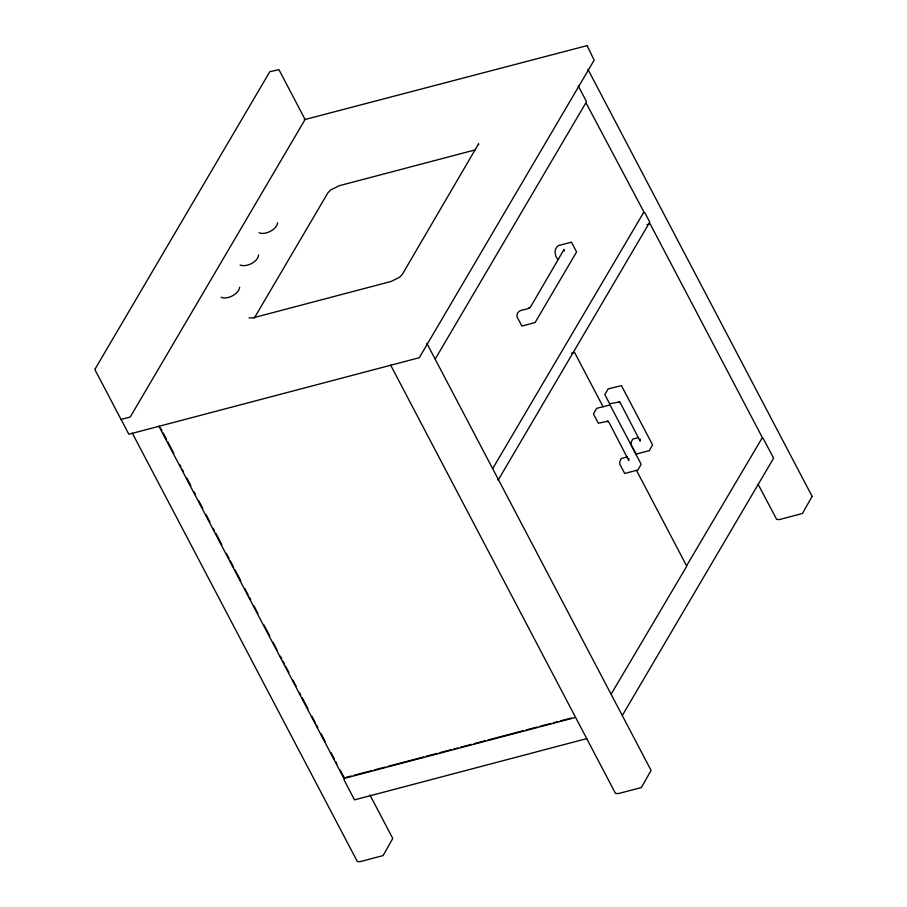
<?xml version="1.0" encoding="UTF-8"?>
<svg xmlns="http://www.w3.org/2000/svg" width="907" height="907" viewBox="0 0 907 907"><rect width="100%" height="100%" fill="white"/><g stroke="black" fill="none" stroke-linecap="round" stroke-linejoin="round"><path stroke-width="1.36" d="M628.857 458.443L628.766 460.552L609.232 422.775L607.225 421.154L608.438 421.256M640.24 439.079L640.149 441.187L620.615 403.411L618.608 401.79L619.821 401.892L609.64 403.796L604.856 394.613L608.109 388.91L621.454 385.645L652.552 444.861L649.31 450.632L636.079 454.101L631.238 444.895L631.181 442.299L632.644 439.181L638.585 437.525M478.624 144.678L478.579 143.839L402.3 274.402L399.568 277.236L391.189 281.442L253.359 317.767L249.006 317.938M812.071 496.48L802.412 513.498L779.442 519.552L776.675 519.428L758.105 484.259M121.085 419.374L128.817 434.249L419.295 357.709L594.153 60.157L587.146 45.701M254.243 318.164L327.903 192.817L330.602 190.005L339.003 185.776L475.472 149.814M344.15 780.065L354.478 799.872L586.795 738.604M557.975 259.685C554.676 255.672 553.497 249.3 558.304 245.604L571.455 242.18L576.591 251.919L535.13 322.507L521.933 326.055L516.854 316.554C517.239 307.326 526.718 311.623 530.788 306.555L564.041 249.402L564.279 251.092M529.042 308.165L529.756 307.677M622.44 715.26L773.603 458.182L763.229 438.444L762.073 438.398M435.281 358.945L586.534 101.697L578.144 85.723M497.524 479.882L498.623 479.35L649.775 222.136L644.854 212.76L644.015 212.714M627.191 456.89L621.25 458.545L619.798 461.663L619.844 464.259L624.696 473.465L637.916 469.996L641.158 464.225L610.071 404.998L596.647 408.32L593.461 413.977L598.291 423.206L607.883 421.29M304.23 119.701L587.078 45.622M586.387 103.545L643.925 212L492.807 468.397M646.974 224.687L650.138 223.848L762.356 437.582L686.826 565.378M571.399 353.288L574.562 352.449L603.076 406.767M611.239 693.98L686.78 566.183L636.589 470.586M344.331 777.843L340.227 770.258M345.703 777.492L351.168 776.041M353.9 775.326L371.677 770.644M374.41 769.918L385.35 767.039M388.083 766.324L423.626 756.96M426.358 756.234L437.299 753.354M440.031 752.629L450.96 749.749M453.693 749.035L457.797 747.946M460.529 747.232L471.47 744.352M474.202 743.627L485.143 740.747M487.875 740.021L523.418 730.657M526.151 729.942L537.091 727.063M539.824 726.337L550.753 723.457M553.497 722.732L557.59 721.655M560.322 720.929L571.263 718.049M343.957 778.478L574.993 717.607M615.638 793.466L618.393 793.58L641.362 787.537L651.079 770.406L426.857 343.334M259.051 232.759C265.184 235.457 276.964 229.505 277.61 222.725M587.906 69.295L812.116 496.367M390.645 365.136L615.524 793.455M258.597 254.89C257.951 262.123 246.171 267.565 240.094 265.025M239.686 287.247C239.04 294.027 227.26 299.99 221.127 297.292M369.92 794.951L392.765 838.465L383.06 855.596L360.079 861.65L357.324 861.525L132.343 433.206M160.584 428.07L161.9 430.587M163.215 433.093L166.503 439.351M167.818 441.868L173.747 453.149M179.665 464.429L180.981 466.935M182.296 469.441L183.611 471.946M186.91 478.216L190.855 485.733M194.143 492.002L195.459 494.508M198.746 500.777L202.703 508.294M205.991 514.564L209.936 522.081M213.224 528.35L214.54 530.856M215.855 533.361L221.784 544.642M226.387 553.417L229.018 558.429M230.333 560.934L233.632 567.204M234.947 569.709L240.865 580.99M244.811 588.507L248.099 594.777M249.425 597.282L250.74 599.788M254.028 606.057L257.973 613.574M263.892 624.855L269.821 636.136M273.109 642.405L277.054 649.922M280.342 656.192L281.669 658.697M282.984 661.203L284.299 663.72M285.614 666.226L288.902 672.484M292.848 680.012L296.135 686.27M299.435 692.54L300.75 695.045M302.065 697.551L307.983 708.832M311.94 716.36L315.228 722.63M316.543 725.135L317.858 727.641M321.146 733.91L325.091 741.427M331.021 752.708L334.309 758.978M335.624 761.483L336.939 763.989M158.895 426.199L344.433 779.396M478.511 144.281L478.431 144.009M95.326 368.627L94.884 369.591L121.05 419.431L130.234 417.016L305.092 119.475L278.925 69.635L269.798 71.732L95.326 368.627M619.776 402.379L619.209 402.016L619.776 402.391"/></g></svg>
